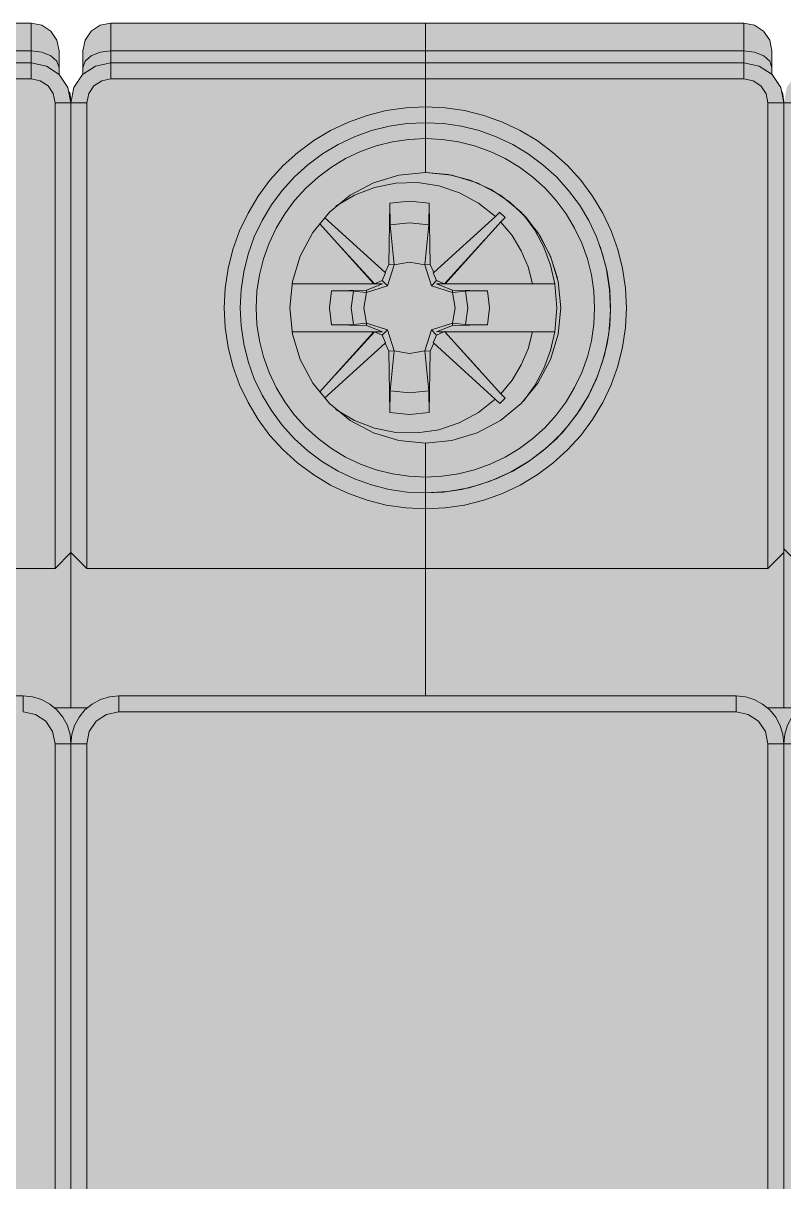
# Model space of a CAD drawing. Header units: millimetres. Extents: x 0 to 418, y -44 to 411.
# Drawn here: x 196.75 to 215.85, y 200.15 to 229.25 of the extents above; entities that cross this region are included whole.
import ezdxf
from ezdxf.enums import TextEntityAlignment as Align

# ---------------------------------------------------------------- set-up
doc = ezdxf.new("R2010")
doc.units = ezdxf.units.MM
for name, color, linetype, lineweight, true_color in [('BODY', 7, 'Continuous', 5, 0xf0f1eb), ('DETAILS', 7, 'Continuous', 5, 0x2f373d), ('MARKING', 7, 'Continuous', 5, 0x2f373d), ('TERMINALS', 7, 'Continuous', 5, 0xa4adb6)]:
    doc.layers.add(name, color=color, linetype=linetype, lineweight=lineweight, true_color=true_color)
doc.layers.add('PARAMETERS', color=7, linetype='Continuous', plot=False)
doc.styles.add('BLOCK_ARIAL', font='arial.ttf')

# ---------------------------------------------------------------- blocks, each defined once
blk = doc.blocks.new('DA_3P_103_5')
at = {"layer": 'BODY', "true_color": 0xf0f1eb}
blk.add_hatch(color=7, dxfattribs=at).paths.add_polyline_path([(0.75, 13.45), (0.75, 15.575), (0.64, 15.7), (0.53, 15.82), (0.45, 16.14), (0.45, 16.145), (0.45, 16.15), (0.45, 16.57), (0.45, 16.575), (0.45, 16.734), (0.44, 16.74), (0.392, 16.815), (0.33, 16.88), (0.323, 16.894), (0.304, 16.916), (0.3, 16.92), (0.279, 16.971), (0.257, 17.023), (0.225, 17.07), (0.216, 17.117), (0.212, 17.124), (0.204, 17.14), (0.199, 17.171), (0.211, 17.141), (0.15, 17.45), (0.15, 28.75), (0.15, 33.54), (0.15, 33.55), (0.15, 35.05), (0.15, 39.29), (0.15, 39.43), (0.15, 39.44), (0.15, 39.49), (0.15, 43.2), (0.15, 43.44), (0.15, 44.12), (0.15, 44.125), (0.15, 46.35), (0.15, 48.58), (0.15, 49.26), (0.15, 49.44), (0.15, 49.5), (0.15, 52.81), (0.15, 52.82), (0.15, 53.26), (0.15, 74.65), (0.15, 76.15), (0.15, 76.19), (0.15, 80.95), (0.15, 92.25), (0.225, 92.635), (0.335, 92.795), (0.44, 92.96), (0.45, 92.966), (0.45, 93.125), (0.45, 93.13), (0.45, 93.55), (0.45, 93.555), (0.45, 93.56), (0.46, 93.605), (0.505, 93.82), (0.655, 94.045), (0.658, 94.047), (0.66, 94.05), (0.88, 94.2), (1.15, 94.25), (9.05, 94.25), (17.05, 94.25), (17.32, 94.2), (17.54, 94.05), (17.542, 94.047), (17.545, 94.045), (17.58, 93.992), (17.7, 93.82), (17.75, 93.56), (17.75, 93.555), (17.75, 93.55), (17.75, 93.13), (17.75, 93.125), (17.75, 92.966), (17.76, 92.96), (17.865, 92.795), (17.975, 92.635), (18.05, 92.25), (18.125, 92.635), (18.235, 92.795), (18.34, 92.96), (18.35, 92.966), (18.35, 93.125), (18.35, 93.13), (18.35, 93.55), (18.35, 93.555), (18.35, 93.56), (18.36, 93.605), (18.405, 93.82), (18.555, 94.045), (18.558, 94.047), (18.56, 94.05), (18.78, 94.2), (19.05, 94.25), (26.95, 94.25), (34.95, 94.25), (35.22, 94.2), (35.44, 94.05), (35.442, 94.047), (35.445, 94.045), (35.48, 93.992), (35.6, 93.82), (35.65, 93.56), (35.65, 93.555), (35.65, 93.55), (35.65, 93.13), (35.65, 93.125), (35.65, 92.966), (35.66, 92.96), (35.765, 92.795), (35.875, 92.635), (35.95, 92.25), (36.025, 92.635), (36.135, 92.795), (36.24, 92.96), (36.25, 92.966), (36.25, 93.125), (36.25, 93.13), (36.25, 93.55), (36.25, 93.555), (36.25, 93.56), (36.26, 93.605), (36.305, 93.82), (36.455, 94.045), (36.458, 94.047), (36.46, 94.05), (36.68, 94.2), (36.95, 94.25), (44.85, 94.25), (52.85, 94.25), (53.12, 94.2), (53.34, 94.05), (53.342, 94.047), (53.345, 94.045), (53.38, 93.992), (53.5, 93.82), (53.55, 93.56), (53.55, 93.555), (53.55, 93.55), (53.55, 93.13), (53.55, 93.125), (53.55, 92.966), (53.56, 92.96), (53.665, 92.795), (53.775, 92.635), (53.85, 92.25), (53.925, 92.635), (54.035, 92.795), (54.14, 92.96), (54.15, 92.966), (54.15, 93.125), (54.15, 93.13), (54.15, 93.55), (54.15, 93.555), (54.15, 93.56), (54.16, 93.605), (54.205, 93.82), (54.355, 94.045), (54.358, 94.047), (54.36, 94.05), (54.58, 94.2), (54.85, 94.25), (65.25, 94.25), (81.85, 94.25), (95.35, 94.25), (102.35, 94.25), (102.605, 94.2), (102.735, 94.12), (102.82, 94.07), (102.823, 94.066), (102.825, 94.065), (102.98, 93.86), (103.05, 93.61), (103.05, 93.55), (103.05, 93.13), (103.05, 93.125), (103.05, 92.966), (103.06, 92.96), (103.192, 92.753), (103.234, 92.691), (103.275, 92.63), (103.279, 92.609), (103.295, 92.58), (103.35, 92.25), (103.35, 91.055), (103.35, 91.05), (103.35, 91), (103.35, 90.995), (103.35, 90.845), (103.35, 90.84), (103.35, 90.35), (103.35, 85.28), (103.35, 85.18), (103.35, 85.11), (103.35, 83.51), (103.35, 81.99), (103.35, 81.82), (103.35, 81.815), (103.35, 81.75), (103.35, 81.05), (103.35, 80.8), (103.35, 80.77), (103.35, 80.765), (103.35, 80.69), (103.35, 80.665), (103.35, 80.66), (103.35, 80.62), (103.35, 80.615), (103.35, 80.365), (103.35, 80.36), (103.35, 80.28), (103.35, 80.27), (103.35, 80.25), (103.35, 80.22), (103.35, 80.14), (103.35, 80.135), (103.35, 79.81), (103.35, 78.905), (103.35, 78.9), (103.35, 78.75), (103.35, 78.35), (103.35, 76.19), (103.35, 76.185), (103.35, 76.155), (103.35, 76.15), (103.35, 72.85), (103.35, 72.25), (103.35, 72.245), (103.35, 69.85), (103.35, 68.79), (103.35, 68.465), (103.35, 68.46), (103.35, 68.38), (103.35, 68.35), (103.35, 40.11), (103.35, 40.105), (103.35, 39.18), (103.35, 38.85), (103.35, 38.41), (103.35, 37.35), (103.35, 34.36), (103.35, 34.355), (103.35, 34.35), (103.35, 33.925), (103.35, 33.92), (103.35, 33.55), (103.35, 33.545), (103.35, 33.54), (103.35, 33.51), (103.35, 32.72), (103.35, 31.35), (103.35, 30.95), (103.35, 30.8), (103.35, 30.795), (103.35, 29.89), (103.35, 29.45), (103.35, 29.43), (103.35, 29.085), (103.35, 29.08), (103.35, 29.01), (103.35, 28.9), (103.35, 28.65), (103.35, 27.95), (103.35, 26.19), (103.35, 19.35), (103.35, 18.855), (103.35, 18.85), (103.35, 18.705), (103.35, 18.7), (103.35, 18.65), (103.35, 18.645), (103.35, 17.45), (103.35, 16.55), (103.35, 8.25), (103.31, 8.06), (103.205, 7.895), (103.04, 7.79), (102.85, 7.75), (101.85, 7.75), (101.67, 7.78), (101.51, 7.88), (101.503, 7.89), (101.495, 7.895), (101.442, 7.979), (101.4, 8.035), (101.397, 8.05), (101.39, 8.06), (101.35, 8.25), (101.35, 14.39), (101.195, 14.245), (101.01, 14.14), (100.81, 14.07), (100.6, 14.05), (91.1, 14.05), (90.715, 14.125), (90.485, 14.28), (90.39, 14.34), (90.312, 14.463), (90.175, 14.665), (90.1, 15.05), (90.1, 15.441), (89.87, 15.4), (89.63, 15.25), (89.45, 15.03), (89.36, 14.76), (89.35, 14.67), (89.35, 14.65), (89.35, 9.75), (89.35, 9.745), (89.35, 8.25), (89.32, 8.08), (89.311, 8.065), (89.311, 8.065), (89.31, 8.06), (89.205, 7.895), (89.068, 7.808), (89.04, 7.79), (88.85, 7.75), (88.35, 7.75), (88.16, 7.79), (88.132, 7.808), (87.995, 7.895), (87.89, 8.06), (87.889, 8.065), (87.88, 8.08), (87.85, 8.25), (87.85, 14.65), (87.85, 14.655), (87.85, 14.67), (87.84, 14.76), (87.75, 15.03), (87.57, 15.25), (87.33, 15.4), (87.05, 15.45), (81.85, 15.45), (76.65, 15.45), (76.37, 15.4), (76.13, 15.25), (75.95, 15.03), (75.86, 14.76), (75.85, 14.67), (75.85, 14.65), (75.85, 9.75), (75.85, 9.745), (75.85, 8.25), (75.82, 8.08), (75.811, 8.065), (75.811, 8.065), (75.81, 8.06), (75.705, 7.895), (75.568, 7.808), (75.54, 7.79), (75.35, 7.75), (74.85, 7.75), (74.66, 7.79), (74.632, 7.808), (74.495, 7.895), (74.39, 8.06), (74.389, 8.065), (74.38, 8.08), (74.35, 8.25), (74.35, 14.65), (74.35, 14.655), (74.35, 14.67), (74.34, 14.76), (74.25, 15.03), (74.07, 15.25), (73.83, 15.4), (73.55, 15.45), (68.35, 15.45), (62.85, 15.45), (62.66, 15.41), (62.5, 15.305), (62.445, 15.225), (62.39, 15.14), (62.35, 14.95), (62.35, 6.38), (62.35, 5.25), (62.35, 2.75), (62.35, 2.745), (62.35, 1.25), (62.32, 0.98), (62.279, 0.886), (62.275, 0.865), (62.261, 0.845), (62.22, 0.75), (62.091, 0.589), (62.06, 0.54), (61.987, 0.493), (61.853, 0.408), (61.73, 0.325), (61.35, 0.25), (53.85, 0.25), (50.255, 0.25), (50.25, 0.25), (50.195, 0.25), (50.19, 0.25), (50.02, 0.25), (49.455, 0.25), (49.45, 0.25), (48.955, 0.25), (48.95, 0.25), (48.39, 0.25), (48.215, 0.25), (48.21, 0.25), (48.155, 0.25), (48.15, 0.25), (46.145, 0.25), (46.14, 0.25), (46.085, 0.25), (46.08, 0.25), (45.91, 0.25), (45.345, 0.25), (45.34, 0.25), (44.845, 0.25), (44.84, 0.25), (44.28, 0.25), (44.105, 0.25), (44.1, 0.25), (44.045, 0.25), (44.04, 0.25), (41.98, 0.25), (41.92, 0.25), (41.745, 0.25), (41.74, 0.25), (41.18, 0.25), (40.68, 0.25), (40.115, 0.25), (40.11, 0.25), (39.94, 0.25), (39.88, 0.25), (32.38, 0.25), (32.32, 0.25), (32.145, 0.25), (32.14, 0.25), (31.58, 0.25), (31.08, 0.25), (30.515, 0.25), (30.51, 0.25), (30.34, 0.25), (30.28, 0.25), (28.215, 0.25), (28.21, 0.25), (28.15, 0.25), (27.98, 0.25), (27.415, 0.25), (27.41, 0.25), (26.915, 0.25), (26.91, 0.25), (26.35, 0.25), (26.175, 0.25), (26.17, 0.25), (26.115, 0.25), (26.11, 0.25), (24.105, 0.25), (24.1, 0.25), (24.045, 0.25), (24.04, 0.25), (23.87, 0.25), (23.305, 0.25), (23.3, 0.25), (22.805, 0.25), (22.8, 0.25), (22.24, 0.25), (22.065, 0.25), (22.06, 0.25), (22.005, 0.25), (22, 0.25), (20.79, 0.25), (15.71, 0.25), (15.705, 0.25), (14.5, 0.25), (14.495, 0.25), (14.435, 0.25), (14.43, 0.25), (14.26, 0.25), (13.7, 0.25), (13.695, 0.25), (13.2, 0.25), (13.195, 0.25), (12.63, 0.25), (12.46, 0.25), (12.455, 0.25), (12.4, 0.25), (12.395, 0.25), (10.39, 0.25), (10.385, 0.25), (10.33, 0.25), (10.325, 0.25), (10.15, 0.25), (9.59, 0.25), (9.585, 0.25), (9.09, 0.25), (9.085, 0.25), (8.52, 0.25), (8.35, 0.25), (8.345, 0.25), (8.29, 0.25), (8.285, 0.25), (6.22, 0.25), (6.16, 0.25), (5.99, 0.25), (5.985, 0.25), (5.42, 0.25), (1.45, 0.25), (1.065, 0.325), (0.905, 0.435), (0.74, 0.54), (0.608, 0.747), (0.525, 0.87), (0.45, 1.25), (0.45, 13.45)])
at = {"layer": 'TERMINALS', "true_color": 0xa4adb6}
blk.add_hatch(color=253, dxfattribs=at).paths.add_polyline_path([(45.345, 82.074), (45.222, 82.064), (45.098, 82.056), (44.974, 82.051), (44.85, 82.05), (44.726, 82.051), (44.602, 82.056), (44.479, 82.064), (44.355, 82.074), (44.232, 82.088), (44.109, 82.105), (43.987, 82.124), (43.865, 82.147), (43.744, 82.173), (43.623, 82.201), (43.503, 82.233), (43.384, 82.267), (43.266, 82.305), (43.149, 82.345), (43.033, 82.388), (42.918, 82.434), (42.804, 82.483), (42.691, 82.535), (42.58, 82.589), (42.47, 82.646), (42.361, 82.706), (42.254, 82.768), (42.148, 82.833), (42.045, 82.901), (41.942, 82.971), (41.842, 83.044), (41.743, 83.119), (41.647, 83.196), (41.552, 83.276), (41.459, 83.358), (41.368, 83.442), (41.279, 83.529), (41.193, 83.618), (41.108, 83.709), (41.026, 83.801), (40.947, 83.896), (40.869, 83.993), (40.794, 84.092), (40.721, 84.192), (40.651, 84.294), (40.584, 84.398), (40.519, 84.504), (40.456, 84.611), (40.397, 84.719), (40.339, 84.829), (40.285, 84.941), (40.233, 85.053), (40.185, 85.167), (40.139, 85.282), (40.095, 85.399), (40.055, 85.516), (40.018, 85.634), (39.983, 85.753), (39.952, 85.873), (39.923, 85.993), (39.897, 86.115), (39.875, 86.237), (39.855, 86.359), (39.838, 86.482), (39.825, 86.605), (39.814, 86.728), (39.806, 86.852), (39.802, 86.976), (39.8, 87.1), (39.802, 87.224), (39.806, 87.348), (39.814, 87.471), (39.825, 87.595), (39.838, 87.718), (39.855, 87.841), (39.875, 87.963), (39.897, 88.085), (39.923, 88.206), (39.952, 88.327), (39.983, 88.447), (40.018, 88.566), (40.055, 88.684), (40.095, 88.801), (40.139, 88.917), (40.185, 89.032), (40.233, 89.146), (40.285, 89.259), (40.339, 89.37), (40.397, 89.48), (40.456, 89.589), (40.519, 89.696), (40.584, 89.802), (40.651, 89.906), (40.721, 90.008), (40.794, 90.108), (40.869, 90.207), (40.947, 90.304), (41.026, 90.398), (41.108, 90.491), (41.193, 90.582), (41.279, 90.671), (41.368, 90.757), (41.459, 90.842), (41.552, 90.924), (41.647, 91.004), (41.743, 91.081), (41.842, 91.156), (41.942, 91.229), (42.045, 91.299), (42.148, 91.366), (42.254, 91.431), (42.361, 91.494), (42.47, 91.554), (42.58, 91.611), (42.691, 91.665), (42.804, 91.717), (42.918, 91.766), (43.033, 91.812), (43.149, 91.855), (43.266, 91.895), (43.266, 91.895), (43.266, 91.895), (43.384, 91.932), (43.503, 91.967), (43.623, 91.999), (43.744, 92.027), (43.865, 92.053), (43.987, 92.076), (44.109, 92.095), (44.232, 92.112), (44.355, 92.126), (44.479, 92.136), (44.602, 92.144), (44.726, 92.148), (44.85, 92.15), (44.974, 92.148), (45.098, 92.144), (45.222, 92.136), (45.345, 92.126), (45.468, 92.112), (45.591, 92.095), (45.714, 92.076), (45.835, 92.053), (45.957, 92.027), (46.077, 91.999), (46.197, 91.967), (46.316, 91.932), (46.434, 91.895), (46.552, 91.855), (46.668, 91.812), (46.783, 91.766), (46.897, 91.717), (47.009, 91.665), (47.121, 91.611), (47.231, 91.554), (47.339, 91.494), (47.446, 91.431), (47.552, 91.366), (47.656, 91.299), (47.758, 91.229), (47.858, 91.156), (47.957, 91.081), (48.054, 91.004), (48.149, 90.924), (48.242, 90.842), (48.332, 90.757), (48.421, 90.671), (48.508, 90.582), (48.592, 90.491), (48.674, 90.398), (48.754, 90.304), (48.831, 90.207), (48.906, 90.108), (48.979, 90.008), (49.049, 89.906), (49.117, 89.802), (49.182, 89.696), (49.244, 89.589), (49.304, 89.48), (49.361, 89.37), (49.415, 89.259), (49.467, 89.146), (49.516, 89.032), (49.562, 88.917), (49.605, 88.801), (49.645, 88.684), (49.683, 88.566), (49.717, 88.447), (49.749, 88.327), (49.778, 88.206), (49.803, 88.085), (49.826, 87.963), (49.846, 87.841), (49.862, 87.718), (49.876, 87.595), (49.887, 87.471), (49.894, 87.348), (49.899, 87.224), (49.9, 87.1), (49.899, 86.976), (49.894, 86.852), (49.887, 86.728), (49.876, 86.605), (49.862, 86.482), (49.846, 86.359), (49.826, 86.237), (49.803, 86.115), (49.778, 85.993), (49.749, 85.873), (49.717, 85.753), (49.683, 85.634), (49.645, 85.516), (49.605, 85.399), (49.562, 85.282), (49.516, 85.167), (49.467, 85.053), (49.415, 84.941), (49.361, 84.829), (49.304, 84.719), (49.244, 84.611), (49.182, 84.504), (49.117, 84.398), (49.049, 84.294), (48.979, 84.192), (48.906, 84.092), (48.831, 83.993), (48.754, 83.896), (48.674, 83.801), (48.592, 83.709), (48.508, 83.618), (48.421, 83.529), (48.332, 83.442), (48.242, 83.358), (48.149, 83.276), (48.054, 83.196), (47.957, 83.119), (47.858, 83.044), (47.758, 82.971), (47.656, 82.901), (47.552, 82.833), (47.446, 82.768), (47.339, 82.706), (47.231, 82.646), (47.121, 82.589), (47.009, 82.535), (46.897, 82.483), (46.783, 82.434), (46.668, 82.388), (46.552, 82.345), (46.434, 82.305), (46.316, 82.267), (46.197, 82.233), (46.077, 82.201), (45.957, 82.173), (45.835, 82.147), (45.835, 82.147), (45.835, 82.147), (45.714, 82.124), (45.591, 82.105), (45.468, 82.088)])
at = {"layer": 'DETAILS', "color": 250, "linetype": 'ByBlock', "lineweight": 5, "true_color": 0x2f373d}
for p, q in [((34.95, 94.25), (26.95, 94.25)), ((36.95, 94.25), (44.85, 94.25)), ((52.85, 94.25), (44.85, 94.25)), ((34.95, 93.558), (26.95, 93.558)), ((44.85, 93.558), (36.95, 93.558)), ((52.85, 93.558), (44.85, 93.558)), ((34.95, 93.25), (26.95, 93.25)), ((34.95, 92.85), (34.95, 93.25)), ((44.85, 93.25), (36.95, 93.25)), ((36.95, 93.25), (36.95, 92.85)), ((44.85, 93.25), (44.85, 92.85)), ((44.85, 93.25), (44.85, 92.85)), ((52.85, 93.25), (44.85, 93.25)), ((52.85, 92.85), (52.85, 93.25)), ((26.95, 92.85), (34.95, 92.85)), ((44.85, 92.85), (36.95, 92.85)), ((44.85, 92.15), (44.85, 92.85)), ((44.85, 92.85), (52.85, 92.85)), ((44.85, 92.15), (44.85, 92.85)), ((35.55, 92.25), (35.55, 80.55)), ((35.95, 92.25), (35.55, 92.25)), ((35.95, 80.95), (35.95, 92.25)), ((35.95, 80.95), (35.95, 92.25)), ((36.35, 92.25), (35.95, 92.25)), ((36.35, 80.55), (36.35, 92.25)), ((53.45, 92.25), (53.45, 80.55)), ((53.85, 92.25), (53.45, 92.25)), ((53.85, 92.25), (53.85, 92.25)), ((53.85, 81.05), (53.85, 92.25)), ((54.35, 92.25), (53.85, 92.25)), ((44.85, 91.75), (44.85, 91.35)), ((44.85, 91.75), (44.85, 91.35)), ((44.85, 91.35), (44.85, 90.5)), ((44.85, 90.5), (44.85, 91.35)), ((43.957, 89.732), (43.93, 88.186)), ((44.97, 88.186), (44.943, 89.732)), ((43.842, 87.99), (42.32, 89.371)), ((46.607, 89.396), (45.058, 87.99)), ((43.573, 87.699), (42.555, 88.814)), ((45.328, 87.699), (46.346, 88.814)), ((43.93, 88.186), (43.842, 87.99)), ((44.062, 88.18), (43.93, 88.186)), ((44.838, 88.18), (44.97, 88.186)), ((45.058, 87.99), (44.97, 88.186)), ((43.852, 87.982), (43.767, 87.783)), ((45.048, 87.982), (45.133, 87.783)), ((43.552, 87.703), (41.504, 87.7)), ((43.572, 87.7), (41.504, 87.7)), ((43.369, 87.544), (43.775, 87.7)), ((43.565, 87.7), (43.559, 87.711)), ((43.767, 87.783), (43.573, 87.699)), ((43.672, 87.7), (43.624, 87.7)), ((43.775, 87.7), (43.722, 87.7)), ((43.897, 87.653), (43.767, 87.783)), ((45.004, 87.653), (45.133, 87.783)), ((45.179, 87.7), (45.125, 87.7)), ((45.125, 87.7), (45.532, 87.544)), ((45.133, 87.783), (45.328, 87.699)), ((45.276, 87.7), (45.228, 87.7)), ((48.101, 87.7), (45.329, 87.7)), ((45.335, 87.7), (45.341, 87.711)), ((47.543, 87.7), (45.348, 87.703)), ((42.489, 87.524), (43.369, 87.544)), ((43.37, 87.488), (43.369, 87.544)), ((45.531, 87.488), (45.532, 87.544)), ((45.532, 87.544), (46.412, 87.524)), ((41.504, 86.5), (43.558, 86.5)), ((43.369, 86.656), (42.489, 86.675)), ((42.598, 85.433), (43.573, 86.501)), ((43.369, 86.656), (43.37, 86.712)), ((43.775, 86.5), (43.369, 86.656)), ((43.558, 86.5), (43.572, 86.5)), ((43.559, 86.489), (43.565, 86.5)), ((43.573, 86.501), (43.767, 86.417)), ((43.624, 86.5), (43.672, 86.5)), ((43.722, 86.5), (43.775, 86.5)), ((43.897, 86.546), (43.767, 86.417)), ((45.004, 86.546), (45.133, 86.417)), ((45.532, 86.656), (45.125, 86.5)), ((45.33, 86.502), (45.133, 86.417)), ((45.197, 86.5), (45.263, 86.5)), ((46.235, 85.508), (45.33, 86.502)), ((45.331, 86.5), (45.342, 86.5)), ((45.341, 86.489), (45.335, 86.5)), ((45.342, 86.5), (47.543, 86.5)), ((45.531, 86.712), (45.532, 86.656)), ((46.412, 86.675), (45.532, 86.656)), ((47.543, 86.5), (48.101, 86.5)), ((42.32, 84.829), (43.842, 86.21)), ((43.767, 86.417), (43.852, 86.218)), ((43.842, 86.21), (43.93, 86.014)), ((44.97, 86.014), (45.058, 86.21)), ((45.133, 86.417), (45.048, 86.218)), ((45.058, 86.21), (46.606, 84.804)), ((44.062, 86.019), (43.93, 86.014)), ((43.93, 86.014), (43.957, 84.468)), ((44.838, 86.019), (44.97, 86.014)), ((44.943, 84.468), (44.97, 86.014)), ((44.85, 83.7), (44.85, 83.7)), ((44.85, 82.85), (44.85, 83.7)), ((44.85, 82.85), (44.85, 83.7)), ((44.85, 82.85), (44.85, 82.45)), ((44.85, 82.85), (44.85, 82.45)), ((44.85, 80.55), (44.85, 82.05)), ((44.85, 80.55), (44.85, 82.05)), ((35.55, 80.55), (35.95, 80.95)), ((35.95, 80.95), (35.95, 77.05)), ((35.95, 80.95), (35.95, 77.05)), ((36.35, 80.55), (35.95, 80.95)), ((53.45, 80.55), (53.85, 80.95)), ((54.35, 80.55), (53.85, 81.05)), ((53.85, 81.05), (53.85, 77.05)), ((35.55, 80.55), (26.95, 80.55)), ((36.35, 80.55), (44.85, 80.55)), ((44.85, 80.55), (44.85, 77.35)), ((53.45, 80.55), (44.85, 80.55)), ((44.85, 80.55), (44.85, 77.35)), ((34.75, 77.35), (19.25, 77.35)), ((34.75, 76.95), (34.75, 77.35)), ((52.65, 77.35), (37.15, 77.35)), ((37.15, 77.35), (37.15, 76.95)), ((52.65, 76.95), (52.65, 77.35)), ((36.356, 77.05), (35.544, 77.05)), ((37.15, 76.95), (52.65, 76.95)), ((54.256, 77.05), (53.444, 77.05)), ((35.55, 53.31), (35.55, 76.15)), ((35.95, 76.15), (35.55, 76.15)), ((35.95, 53.047), (35.95, 76.15)), ((35.95, 52.82), (35.95, 76.15)), ((36.35, 76.15), (35.95, 76.15)), ((36.35, 53.31), (36.35, 76.15)), ((53.45, 53.31), (53.45, 76.15)), ((53.85, 76.15), (53.45, 76.15)), ((53.85, 53.047), (53.85, 76.15)), ((54.35, 76.15), (53.85, 76.15))]:
    blk.add_line(p, q, dxfattribs=at)
for points in [[(34.95, 93.558), (34.95, 94.068), (34.95, 94.204), (34.95, 94.25)], [(34.95, 94.25), (35.217, 94.197), (35.443, 94.047), (35.595, 93.822), (35.65, 93.555), (35.65, 93.548), (35.65, 93.127)], [(36.95, 94.25), (36.684, 94.197), (36.457, 94.047), (36.305, 93.822), (36.25, 93.555), (36.25, 93.548), (36.25, 93.127)], [(36.95, 94.25), (36.95, 94.204), (36.95, 94.068), (36.95, 93.558)], [(44.85, 93.558), (44.85, 94.068), (44.85, 94.204), (44.85, 94.25)], [(44.85, 94.25), (44.85, 94.22), (44.85, 94.131), (44.85, 93.792)], [(44.85, 94.25), (44.85, 94.204), (44.85, 94.068), (44.85, 93.558)], [(52.85, 93.558), (52.85, 94.068), (52.85, 94.204), (52.85, 94.25)], [(52.85, 94.25), (53.117, 94.197), (53.343, 94.047), (53.495, 93.822), (53.55, 93.555), (53.55, 93.548), (53.55, 93.127)], [(34.95, 93.25), (34.95, 93.331), (34.95, 93.558)], [(34.95, 93.558), (35.218, 93.525), (35.445, 93.431), (35.597, 93.292), (35.65, 93.127)], [(36.25, 93.127), (36.304, 93.292), (36.455, 93.431), (36.682, 93.525), (36.95, 93.558)], [(36.95, 93.558), (36.95, 93.25)], [(44.85, 93.558), (44.85, 93.25)], [(44.85, 93.558), (44.85, 93.25)], [(52.85, 93.25), (52.85, 93.331), (52.85, 93.558)], [(52.85, 93.558), (53.118, 93.525), (53.345, 93.431), (53.497, 93.292), (53.55, 93.127)], [(34.95, 93.25), (35.333, 93.174), (35.657, 92.957), (35.874, 92.633), (35.95, 92.25)], [(35.95, 92.25), (36.026, 92.633), (36.243, 92.957), (36.568, 93.174), (36.95, 93.25)], [(52.85, 93.25), (53.233, 93.174), (53.557, 92.957), (53.774, 92.633), (53.85, 92.25)], [(34.95, 92.85), (35.18, 92.804), (35.375, 92.674), (35.505, 92.48), (35.55, 92.25)], [(35.65, 93.128), (35.65, 93.127)], [(35.65, 93.127), (35.65, 93.127)], [(35.65, 92.964), (35.65, 93.127)], [(35.65, 93.127), (35.65, 93.127)], [(35.65, 93.127), (35.65, 92.964)], [(35.65, 93.127), (35.65, 93.127)], [(35.65, 93.127), (35.65, 92.964)], [(36.25, 93.127), (36.25, 93.127)], [(36.25, 93.127), (36.25, 93.127)], [(36.25, 92.964), (36.25, 93.127)], [(36.25, 93.127), (36.25, 93.127)], [(36.25, 92.964), (36.25, 93.127)], [(36.95, 92.85), (36.721, 92.804), (36.526, 92.674), (36.396, 92.48), (36.35, 92.25)], [(52.85, 92.85), (53.08, 92.804), (53.275, 92.674), (53.405, 92.479), (53.45, 92.25)], [(53.55, 93.127), (53.55, 93.127)], [(53.55, 92.964), (53.55, 93.127)], [(53.55, 93.127), (53.55, 93.127)], [(53.55, 93.127), (53.55, 92.964)], [(53.55, 93.127), (53.55, 93.127)], [(53.55, 93.127), (53.55, 93.127)], [(53.55, 93.127), (53.55, 92.964)], [(35.912, 92.525), (35.926, 92.469)], [(35.926, 92.469), (35.926, 92.469)], [(35.926, 92.469), (35.95, 92.252)], [(35.926, 92.469), (35.95, 92.252)], [(35.95, 92.251), (35.926, 92.469)], [(35.954, 92.332), (35.951, 92.278)], [(53.812, 92.525), (53.826, 92.469)], [(53.826, 92.469), (53.826, 92.469)], [(53.826, 92.469), (53.85, 92.25)], [(53.826, 92.469), (53.85, 92.25)], [(53.85, 92.25), (53.826, 92.469)], [(35.95, 92.25), (35.95, 92.25)], [(44.85, 92.15), (44.355, 92.126), (43.865, 92.053), (43.384, 91.932), (42.918, 91.766), (42.47, 91.554), (42.045, 91.299), (41.647, 91.004), (41.279, 90.671), (40.947, 90.304), (40.651, 89.906), (40.397, 89.481), (40.185, 89.033), (40.018, 88.566), (39.897, 88.085), (39.825, 87.595), (39.8, 87.1), (39.825, 86.605), (39.897, 86.115), (40.018, 85.634), (40.185, 85.167), (40.396, 84.719), (40.651, 84.294), (40.946, 83.896), (41.279, 83.529), (41.646, 83.196), (42.045, 82.901), (42.47, 82.646), (42.918, 82.434), (43.384, 82.267), (43.865, 82.147), (44.355, 82.074), (44.85, 82.05)], [(44.85, 92.15), (44.85, 91.75)], [(44.85, 92.15), (44.85, 91.867), (44.85, 91.78), (44.85, 91.75)], [(44.85, 92.15), (45.345, 92.126), (45.835, 92.053), (46.316, 91.932), (46.783, 91.766), (47.231, 91.554), (47.656, 91.299), (48.054, 91.004), (48.421, 90.671), (48.754, 90.304), (49.049, 89.906), (49.304, 89.48), (49.516, 89.032), (49.683, 88.566), (49.803, 88.085), (49.876, 87.595), (49.9, 87.1), (49.876, 86.605), (49.803, 86.115), (49.683, 85.634), (49.516, 85.167), (49.304, 84.719), (49.049, 84.294), (48.754, 83.896), (48.421, 83.529), (48.054, 83.196), (47.656, 82.901), (47.231, 82.646), (46.783, 82.434), (46.316, 82.267), (45.835, 82.147), (45.345, 82.074), (44.85, 82.05)], [(53.85, 92.25), (53.85, 92.25)], [(44.85, 91.75), (44.394, 91.728), (43.943, 91.661), (43.5, 91.55), (43.071, 91.396), (42.658, 91.201), (42.267, 90.966), (41.9, 90.694), (41.562, 90.388), (41.256, 90.05), (40.984, 89.683), (40.749, 89.292), (40.554, 88.879), (40.4, 88.45), (40.29, 88.007), (40.223, 87.556), (40.2, 87.1), (40.223, 86.644), (40.29, 86.193), (40.4, 85.75), (40.554, 85.32), (40.749, 84.908), (40.984, 84.517), (41.256, 84.15), (41.562, 83.812), (41.9, 83.505), (42.267, 83.234), (42.658, 82.999), (43.071, 82.804), (43.5, 82.65), (43.943, 82.539), (44.394, 82.472), (44.85, 82.45)], [(44.85, 82.45), (44.394, 82.472), (43.943, 82.539), (43.5, 82.65), (43.071, 82.804), (42.658, 82.999), (42.267, 83.234), (41.9, 83.505), (41.562, 83.812), (41.256, 84.15), (40.984, 84.517), (40.749, 84.908), (40.554, 85.32), (40.4, 85.75), (40.29, 86.193), (40.223, 86.644), (40.2, 87.1), (40.223, 87.556), (40.29, 88.007), (40.4, 88.45), (40.554, 88.879), (40.749, 89.292), (40.984, 89.683), (41.256, 90.05), (41.562, 90.388), (41.9, 90.694), (42.267, 90.966), (42.658, 91.201), (43.071, 91.396), (43.5, 91.55), (43.943, 91.661), (44.394, 91.728), (44.85, 91.75)], [(44.85, 91.75), (45.306, 91.728), (45.757, 91.661), (46.2, 91.55), (46.63, 91.396), (47.042, 91.201), (47.434, 90.966), (47.8, 90.694), (48.138, 90.388), (48.445, 90.05), (48.717, 89.683), (48.951, 89.292), (49.146, 88.879), (49.3, 88.45), (49.411, 88.007), (49.478, 87.556), (49.5, 87.1), (49.478, 86.644), (49.411, 86.193), (49.3, 85.75), (49.146, 85.32), (48.951, 84.908), (48.717, 84.517), (48.445, 84.15), (48.138, 83.812), (47.8, 83.505), (47.434, 83.234), (47.042, 82.999), (46.63, 82.804), (46.2, 82.65), (45.757, 82.539), (45.306, 82.472), (44.85, 82.45)], [(44.85, 82.85), (44.434, 82.871), (44.021, 82.932), (43.616, 83.033), (43.224, 83.174), (42.847, 83.352), (42.489, 83.566), (42.154, 83.815), (41.845, 84.095), (41.565, 84.404), (41.317, 84.739), (41.102, 85.097), (40.924, 85.474), (40.783, 85.866), (40.682, 86.271), (40.621, 86.683), (40.6, 87.1), (40.621, 87.517), (40.682, 87.929), (40.783, 88.334), (40.924, 88.726), (41.102, 89.103), (41.317, 89.461), (41.565, 89.796), (41.845, 90.105), (42.154, 90.385), (42.489, 90.634), (42.847, 90.848), (43.224, 91.026), (43.617, 91.167), (44.021, 91.268), (44.434, 91.33), (44.85, 91.35)], [(44.85, 91.35), (45.267, 91.329), (45.679, 91.268), (46.084, 91.167), (46.477, 91.026), (46.854, 90.848), (47.211, 90.634), (47.546, 90.385), (47.855, 90.105), (48.136, 89.796), (48.384, 89.461), (48.598, 89.103), (48.777, 88.726), (48.917, 88.334), (49.019, 87.929), (49.08, 87.516), (49.1, 87.1), (49.08, 86.683), (49.019, 86.271), (48.917, 85.866), (48.777, 85.474), (48.598, 85.096), (48.384, 84.739), (48.135, 84.404), (47.855, 84.095), (47.546, 83.815), (47.211, 83.566), (46.854, 83.352), (46.477, 83.173), (46.084, 83.033), (45.679, 82.932), (45.267, 82.87), (44.85, 82.85)], [(44.85, 83.7), (44.187, 83.765), (43.549, 83.959), (42.961, 84.273), (42.446, 84.696), (42.023, 85.211), (41.709, 85.799), (41.516, 86.437), (41.45, 87.1), (41.516, 87.763), (41.709, 88.401), (42.023, 88.989), (42.446, 89.504), (42.961, 89.927), (43.549, 90.241), (44.187, 90.435), (44.85, 90.5)], [(44.85, 83.7), (44.187, 83.765), (43.549, 83.959), (42.961, 84.273), (42.446, 84.696), (42.023, 85.211), (41.709, 85.799), (41.516, 86.437), (41.45, 87.1), (41.516, 87.763), (41.709, 88.401), (42.023, 88.989), (42.446, 89.504), (42.961, 89.927), (43.549, 90.241), (44.187, 90.435), (44.85, 90.5)], [(42.603, 89.652), (43.069, 89.931), (43.576, 90.126), (44.108, 90.231), (44.651, 90.244), (45.188, 90.162), (45.703, 89.99), (46.181, 89.732), (46.607, 89.396)], [(44.85, 90.5), (45.514, 90.435), (46.151, 90.241), (46.739, 89.927), (47.254, 89.504), (47.677, 88.989), (47.991, 88.401), (48.185, 87.763), (48.25, 87.1), (48.185, 86.437), (47.991, 85.799), (47.677, 85.211), (47.254, 84.696), (46.739, 84.273), (46.151, 83.959), (45.513, 83.765), (44.85, 83.7)], [(44.85, 90.5), (45.421, 90.452), (45.976, 90.308), (46.498, 90.074), (46.974, 89.755), (47.39, 89.361), (47.733, 88.902), (47.995, 88.393), (48.167, 87.846)], [(44.943, 89.732), (44.45, 89.778), (43.957, 89.732)], [(43.957, 89.732), (43.967, 89.181)], [(44.943, 89.732), (44.934, 89.181)], [(46.607, 89.396), (46.716, 89.499)], [(46.717, 89.498), (46.85, 89.365)], [(46.85, 89.365), (46.746, 89.257)], [(47.313, 89.444), (47.594, 89.051), (47.822, 88.624), (47.992, 88.171), (48.101, 87.7)], [(42.19, 89.218), (43.552, 87.703)], [(44.934, 89.181), (44.45, 89.237), (43.967, 89.181)], [(43.967, 89.181), (44.062, 88.18)], [(44.934, 89.181), (44.838, 88.18)], [(45.348, 87.703), (46.746, 89.257)], [(46.747, 89.255), (47.026, 88.913), (47.255, 88.534), (47.428, 88.127), (47.543, 87.7)], [(42.592, 88.772), (42.592, 88.773)], [(46.308, 88.772), (46.309, 88.772)], [(49.237, 88.643), (49.389, 88.11), (49.477, 87.563), (49.499, 87.008), (49.455, 86.456), (49.346, 85.912), (49.173, 85.385), (48.938, 84.883), (48.645, 84.412), (48.298, 83.98), (47.902, 83.592), (47.463, 83.253), (46.986, 82.97), (46.479, 82.745), (45.949, 82.582), (45.404, 82.483), (44.85, 82.45)], [(44.062, 88.18), (44.45, 88.25), (44.838, 88.18)], [(43.842, 87.99), (43.852, 87.982)], [(44.062, 88.18), (43.897, 87.653)], [(45.004, 87.653), (44.838, 88.18)], [(45.058, 87.99), (45.048, 87.982)], [(42.023, 87.7), (42.024, 87.701)], [(43.897, 87.653), (43.37, 87.488)], [(43.559, 87.711), (43.535, 87.7)], [(43.535, 87.7), (43.565, 87.7)], [(43.573, 87.699), (43.775, 87.7)], [(45.531, 87.488), (45.004, 87.653)], [(45.125, 87.7), (45.328, 87.699)], [(45.365, 87.7), (45.335, 87.7)], [(45.341, 87.711), (45.365, 87.7)], [(46.877, 87.701), (46.877, 87.7)], [(48.101, 87.7), (47.543, 87.7)], [(48.101, 86.5), (48.15, 87.1), (48.101, 87.7)], [(42.489, 86.675), (42.443, 87.1), (42.489, 87.524)], [(43.045, 87.517), (42.489, 87.524)], [(43.045, 87.517), (42.984, 87.1), (43.045, 86.683)], [(43.37, 87.488), (43.045, 87.517)], [(43.37, 86.712), (43.3, 87.1), (43.37, 87.488)], [(45.856, 87.517), (45.531, 87.488)], [(45.531, 87.488), (45.601, 87.1), (45.531, 86.712)], [(45.856, 87.517), (46.412, 87.524)], [(45.856, 86.683), (45.916, 87.1), (45.856, 87.517)], [(46.412, 87.524), (46.457, 87.1), (46.412, 86.675)], [(43.558, 86.5), (42.19, 84.982)], [(42.489, 86.675), (43.045, 86.683)], [(43.045, 86.683), (43.37, 86.712)], [(43.37, 86.712), (43.897, 86.546)], [(43.535, 86.5), (43.559, 86.489)], [(43.565, 86.5), (43.558, 86.5)], [(43.775, 86.5), (43.573, 86.501)], [(43.897, 86.546), (44.062, 86.019)], [(44.838, 86.019), (45.004, 86.546)], [(45.004, 86.546), (45.531, 86.712)], [(45.33, 86.502), (45.125, 86.5)], [(45.335, 86.5), (45.342, 86.5)], [(45.365, 86.5), (45.341, 86.489)], [(46.745, 84.942), (45.342, 86.5)], [(45.856, 86.683), (45.531, 86.712)], [(46.412, 86.675), (45.856, 86.683)], [(47.543, 86.5), (47.428, 86.072), (47.254, 85.665), (47.025, 85.286), (46.745, 84.942)], [(48.101, 86.5), (47.992, 86.029), (47.822, 85.576), (47.594, 85.149), (47.313, 84.756)], [(48.101, 86.5), (47.543, 86.5)], [(43.852, 86.218), (43.842, 86.21)], [(45.048, 86.218), (45.058, 86.21)], [(44.062, 86.019), (43.967, 85.019)], [(44.838, 86.019), (44.45, 85.949), (44.062, 86.019)], [(44.838, 86.019), (44.934, 85.019)], [(43.967, 85.019), (43.957, 84.468)], [(43.967, 85.019), (44.45, 84.963), (44.934, 85.019)], [(44.934, 85.019), (44.943, 84.468)], [(46.606, 84.803), (46.18, 84.467), (45.702, 84.209), (45.187, 84.037), (44.651, 83.956), (44.108, 83.969), (43.576, 84.074), (43.07, 84.269), (42.604, 84.547)], [(46.715, 84.7), (46.606, 84.804)], [(46.715, 84.7), (46.849, 84.834)], [(46.745, 84.942), (46.849, 84.834)], [(43.957, 84.468), (44.45, 84.422), (44.943, 84.468)], [(44.85, 82.45), (44.85, 82.42), (44.85, 82.333), (44.85, 82.05)], [(44.85, 82.45), (44.85, 82.05)], [(34.75, 77.35), (34.984, 77.327), (35.209, 77.259), (35.417, 77.148), (35.599, 76.999), (35.748, 76.817), (35.859, 76.609), (35.927, 76.384), (35.95, 76.15)], [(35.95, 76.15), (35.973, 76.384), (36.041, 76.609), (36.152, 76.817), (36.302, 76.999), (36.483, 77.148), (36.691, 77.259), (36.916, 77.327), (37.15, 77.35)], [(52.65, 77.35), (52.884, 77.327), (53.109, 77.259), (53.317, 77.148), (53.499, 76.998), (53.648, 76.817), (53.759, 76.609), (53.827, 76.384), (53.85, 76.15)], [(53.85, 76.155), (53.874, 76.388), (53.943, 76.613), (54.054, 76.819), (54.203, 77), (54.385, 77.149), (54.592, 77.259), (54.817, 77.327), (55.05, 77.35)], [(35.55, 76.15), (35.489, 76.456), (35.316, 76.716), (35.056, 76.889), (34.75, 76.95)], [(37.15, 76.95), (36.844, 76.889), (36.584, 76.716), (36.411, 76.456), (36.35, 76.15)], [(53.45, 76.15), (53.389, 76.456), (53.216, 76.716), (52.956, 76.889), (52.65, 76.95)]]:
    blk.add_lwpolyline(points, dxfattribs=at)
at = {"layer": 'MARKING', "color": 250, "true_color": 0x2f373d, "style": 'BLOCK_ARIAL'}
for tag, p, height in [('IDN_MA', (71, 73), 2.2), ('CURVE', (2, 68.6), 3), ('IN_A', (4.5, 68.6), 3), ('LEAK_TYPE', (71, 65.8), 2.2), ('UE_V', (2, 66.1), 1.4)]:
    blk.add_attdef(tag, p, '', height=height, dxfattribs=at)
blk.add_attdef('ICN_A', text='', height=1.8, dxfattribs=at).set_placement((7.25, 57.3), align=Align.MIDDLE_CENTER)
at = {"layer": 'PARAMETERS', "color": 250, "true_color": 0x2f373d, "style": 'BLOCK_ARIAL', "flags": 1}
for tag in ['WIDTH_MM', 'STANDARD', 'UIMP_KV', 'DESCRIPTION', 'POLES', 'FREQ_HZ', 'HEIGHT_MM', 'RELEASE_TYPE', 'DEPTH_MM', 'ICS_KA', 'ID', 'IP']:
    blk.add_attdef(tag, (2, 20), '', height=0.4, dxfattribs=at)

msp = doc.modelspace()

# ---------------------------------------------------------------- block references
msp.add_blockref('DA_3P_103_5', (162, 135))

doc.saveas('drawing.dxf')
